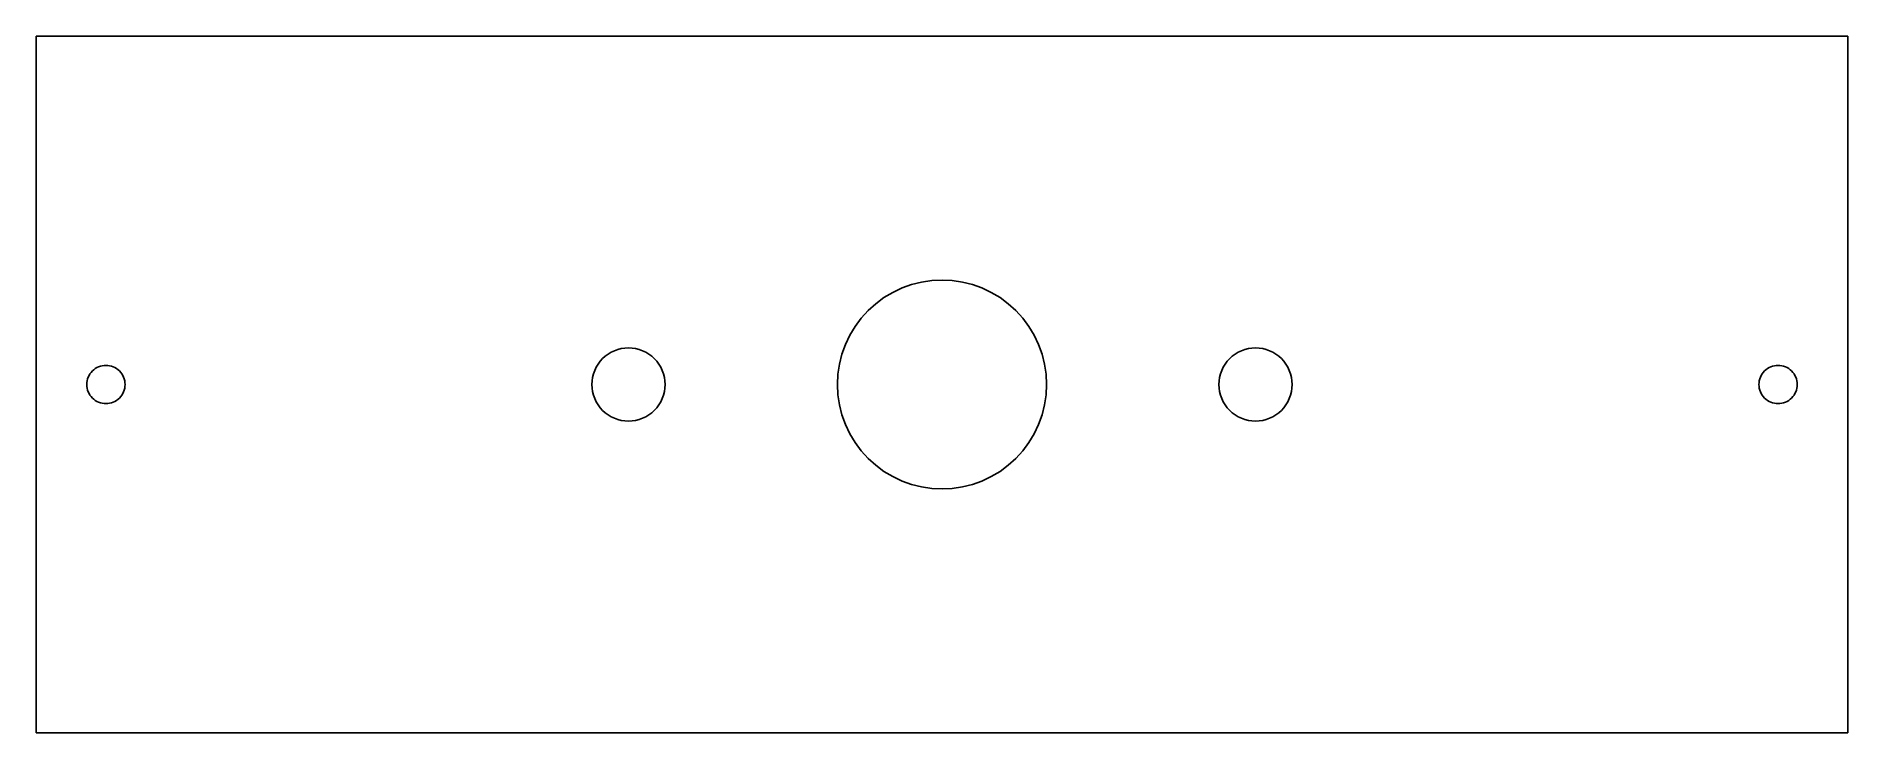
# Model space of a CAD drawing. Header units: metres. Extents: x -130 to 130, y -50 to 50.
import ezdxf

# ---------------------------------------------------------------- set-up
doc = ezdxf.new("R2010")
doc.units = ezdxf.units.M

msp = doc.modelspace()

# ---------------------------------------------------------------- linework, layer by layer
for p, q in [((130, 50), (-130, 50)), ((-130, 50), (-130, -50)), ((130, -50), (130, 50)), ((-8.33354, 12.472), (-7.07094, 13.2288)), ((-7.07094, 13.2288), (-5.74025, 13.8582)), ((-5.74025, 13.8582), (-4.35426, 14.3541)), ((-4.35426, 14.3541), (-2.92635, 14.7118)), ((-2.92635, 14.7118), (-1.47025, 14.9278)), ((-1.47025, 14.9278), (0, 15)), ((0, 15), (1.47025, 14.9278)), ((1.47025, 14.9278), (2.92635, 14.7118)), ((2.92635, 14.7118), (4.35426, 14.3541)), ((4.35426, 14.3541), (5.74025, 13.8582)), ((5.74025, 13.8582), (7.07094, 13.2288)), ((7.07094, 13.2288), (8.33354, 12.472)), ((-11.5952, 9.51588), (-10.6066, 10.6066)), ((-10.6066, 10.6066), (-9.51588, 11.5952)), ((-9.51588, 11.5952), (-8.33354, 12.472)), ((8.33354, 12.472), (9.51588, 11.5952)), ((9.51588, 11.5952), (10.6066, 10.6066)), ((10.6066, 10.6066), (11.5952, 9.51588)), ((-13.2288, 7.07094), (-12.472, 8.33354)), ((-12.472, 8.33354), (-11.5952, 9.51588)), ((11.5952, 9.51588), (12.472, 8.33354)), ((12.472, 8.33354), (13.2288, 7.07094)), ((-46.0242, 5.14911), (-45.5146, 5.22472)), ((-45.5146, 5.22472), (-45, 5.25)), ((-45, 5.25), (-44.4854, 5.22472)), ((-44.4854, 5.22472), (-43.9758, 5.14911)), ((-14.3541, 4.35426), (-13.8582, 5.74025)), ((-13.8582, 5.74025), (-13.2288, 7.07094)), ((13.2288, 7.07094), (13.8582, 5.74025)), ((13.8582, 5.74025), (14.3541, 4.35426)), ((43.9758, 5.14911), (44.4854, 5.22472)), ((44.4854, 5.22472), (45, 5.25)), ((45, 5.25), (45.5146, 5.22472)), ((45.5146, 5.22472), (46.0242, 5.14911)), ((-121.052, 2.54066), (-120.798, 2.63158)), ((-120.798, 2.63158), (-120.536, 2.69716)), ((-120.536, 2.69716), (-120.27, 2.73676)), ((-120.27, 2.73676), (-120, 2.75)), ((-120, 2.75), (-119.73, 2.73676)), ((-119.73, 2.73676), (-119.464, 2.69716)), ((-119.464, 2.69716), (-119.202, 2.63158)), ((-119.202, 2.63158), (-118.948, 2.54066)), ((-49.6301, 2.47482), (-49.3652, 2.91673)), ((-49.3652, 2.91673), (-49.0583, 3.33055)), ((-49.0583, 3.33055), (-48.7123, 3.7123)), ((-48.7123, 3.7123), (-48.3306, 4.0583)), ((-48.3306, 4.0583), (-47.9167, 4.3652)), ((-47.9167, 4.3652), (-47.4748, 4.63008)), ((-47.4748, 4.63008), (-47.0091, 4.85036)), ((-47.0091, 4.85036), (-46.524, 5.02393)), ((-46.524, 5.02393), (-46.0242, 5.14911)), ((-43.9758, 5.14911), (-43.476, 5.02393)), ((-43.476, 5.02393), (-42.9909, 4.85036)), ((-42.9909, 4.85036), (-42.5252, 4.63008)), ((-42.5252, 4.63008), (-42.0833, 4.3652)), ((-42.0833, 4.3652), (-41.6694, 4.0583)), ((-41.6694, 4.0583), (-41.2877, 3.7123)), ((-41.2877, 3.7123), (-40.9417, 3.33055)), ((-40.9417, 3.33055), (-40.6348, 2.91673)), ((-40.6348, 2.91673), (-40.3699, 2.47482)), ((-14.9278, 1.47025), (-14.7118, 2.92635)), ((-14.7118, 2.92635), (-14.3541, 4.35426)), ((14.3541, 4.35426), (14.7118, 2.92635)), ((14.7118, 2.92635), (14.9278, 1.47025)), ((40.3699, 2.47482), (40.6348, 2.91673)), ((40.6348, 2.91673), (40.9417, 3.33055)), ((40.9417, 3.33055), (41.2877, 3.7123)), ((41.2877, 3.7123), (41.6694, 4.0583)), ((41.6694, 4.0583), (42.0833, 4.3652)), ((42.0833, 4.3652), (42.5252, 4.63008)), ((42.5252, 4.63008), (42.9909, 4.85036)), ((42.9909, 4.85036), (43.476, 5.02393)), ((43.476, 5.02393), (43.9758, 5.14911)), ((46.0242, 5.14911), (46.524, 5.02393)), ((46.524, 5.02393), (47.0091, 4.85036)), ((47.0091, 4.85036), (47.4748, 4.63008)), ((47.4748, 4.63008), (47.9167, 4.3652)), ((47.9167, 4.3652), (48.3306, 4.0583)), ((48.3306, 4.0583), (48.7123, 3.7123)), ((48.7123, 3.7123), (49.0583, 3.33055)), ((49.0583, 3.33055), (49.3652, 2.91673)), ((49.3652, 2.91673), (49.6301, 2.47482)), ((118.948, 2.54066), (119.202, 2.63158)), ((119.202, 2.63158), (119.464, 2.69716)), ((119.464, 2.69716), (119.73, 2.73676)), ((119.73, 2.73676), (120, 2.75)), ((120, 2.75), (120.27, 2.73676)), ((120.27, 2.73676), (120.536, 2.69716)), ((120.536, 2.69716), (120.798, 2.63158)), ((120.798, 2.63158), (121.052, 2.54066)), ((-122.75, 0), (-122.737, 0.269547)), ((-122.737, -0.269547), (-122.75, 0)), ((-122.737, 0.269547), (-122.697, 0.536484)), ((-122.697, 0.536484), (-122.632, 0.798279)), ((-122.632, 0.798279), (-122.541, 1.05237)), ((-122.541, 1.05237), (-122.425, 1.29634)), ((-122.425, 1.29634), (-122.287, 1.52782)), ((-122.287, 1.52782), (-122.126, 1.74457)), ((-122.126, 1.74457), (-121.945, 1.94453)), ((-121.945, 1.94453), (-121.745, 2.12578)), ((-121.745, 2.12578), (-121.528, 2.28653)), ((-121.528, 2.28653), (-121.296, 2.42528)), ((-121.296, 2.42528), (-121.052, 2.54066)), ((-118.948, 2.54066), (-118.704, 2.42528)), ((-118.704, 2.42528), (-118.472, 2.28653)), ((-118.472, 2.28653), (-118.255, 2.12578)), ((-118.255, 2.12578), (-118.055, 1.94453)), ((-118.055, 1.94453), (-117.874, 1.74457)), ((-117.874, 1.74457), (-117.713, 1.52782)), ((-117.713, 1.52782), (-117.575, 1.29634)), ((-117.575, 1.29634), (-117.459, 1.05237)), ((-117.459, 1.05237), (-117.368, 0.798279)), ((-117.368, 0.798279), (-117.303, 0.536484)), ((-117.303, 0.536484), (-117.263, 0.269547)), ((-117.263, 0.269547), (-117.25, 0)), ((-117.25, 0), (-117.263, -0.269547)), ((-50.25, 0), (-50.2247, 0.514587)), ((-50.2247, -0.514587), (-50.25, 0)), ((-50.2247, 0.514587), (-50.1491, 1.02422)), ((-50.1491, 1.02422), (-50.0239, 1.52399)), ((-50.0239, 1.52399), (-49.8504, 2.00908)), ((-49.8504, 2.00908), (-49.6301, 2.47482)), ((-40.3699, 2.47482), (-40.1496, 2.00908)), ((-40.1496, 2.00908), (-39.9761, 1.52399)), ((-39.9761, 1.52399), (-39.8509, 1.02422)), ((-39.8509, 1.02422), (-39.7753, 0.514587)), ((-39.7753, 0.514587), (-39.75, 0)), ((-39.75, 0), (-39.7753, -0.514587)), ((-15, 0), (-14.9278, 1.47025)), ((-14.9278, -1.47025), (-15, 0)), ((14.9278, 1.47025), (15, 0)), ((15, 0), (14.9278, -1.47025)), ((39.75, 0), (39.7753, 0.514587)), ((39.7753, -0.514587), (39.75, 0)), ((39.7753, 0.514587), (39.8509, 1.02422)), ((39.8509, 1.02422), (39.9761, 1.52399)), ((39.9761, 1.52399), (40.1496, 2.00908)), ((40.1496, 2.00908), (40.3699, 2.47482)), ((49.6301, 2.47482), (49.8504, 2.00908)), ((49.8504, 2.00908), (50.0239, 1.52399)), ((50.0239, 1.52399), (50.1491, 1.02422)), ((50.1491, 1.02422), (50.2247, 0.514587)), ((50.2247, 0.514587), (50.25, 0)), ((50.25, 0), (50.2247, -0.514587)), ((117.25, 0), (117.263, 0.269547)), ((117.263, -0.269547), (117.25, 0)), ((117.263, 0.269547), (117.303, 0.536484)), ((117.303, 0.536484), (117.368, 0.798279)), ((117.368, 0.798279), (117.459, 1.05237)), ((117.459, 1.05237), (117.575, 1.29634)), ((117.575, 1.29634), (117.713, 1.52782)), ((117.713, 1.52782), (117.874, 1.74457)), ((117.874, 1.74457), (118.055, 1.94453)), ((118.055, 1.94453), (118.255, 2.12578)), ((118.255, 2.12578), (118.472, 2.28653)), ((118.472, 2.28653), (118.704, 2.42528)), ((118.704, 2.42528), (118.948, 2.54066)), ((121.052, 2.54066), (121.296, 2.42528)), ((121.296, 2.42528), (121.528, 2.28653)), ((121.528, 2.28653), (121.745, 2.12578)), ((121.745, 2.12578), (121.945, 1.94453)), ((121.945, 1.94453), (122.126, 1.74457)), ((122.126, 1.74457), (122.287, 1.52782)), ((122.287, 1.52782), (122.425, 1.29634)), ((122.425, 1.29634), (122.541, 1.05237)), ((122.541, 1.05237), (122.632, 0.798279)), ((122.632, 0.798279), (122.697, 0.536484)), ((122.697, 0.536484), (122.737, 0.269547)), ((122.737, 0.269547), (122.75, 0)), ((122.75, 0), (122.737, -0.269547)), ((-122.697, -0.536484), (-122.737, -0.269547)), ((-122.632, -0.798279), (-122.697, -0.536484)), ((-122.541, -1.05237), (-122.632, -0.798279)), ((-122.425, -1.29634), (-122.541, -1.05237)), ((-122.287, -1.52782), (-122.425, -1.29634)), ((-122.126, -1.74457), (-122.287, -1.52782)), ((-121.945, -1.94453), (-122.126, -1.74457)), ((-121.745, -2.12578), (-121.945, -1.94453)), ((-121.528, -2.28653), (-121.745, -2.12578)), ((-121.296, -2.42528), (-121.528, -2.28653)), ((-121.052, -2.54066), (-121.296, -2.42528)), ((-120.798, -2.63158), (-121.052, -2.54066)), ((-118.948, -2.54066), (-119.202, -2.63158)), ((-118.704, -2.42528), (-118.948, -2.54066)), ((-118.472, -2.28653), (-118.704, -2.42528)), ((-118.255, -2.12578), (-118.472, -2.28653)), ((-118.055, -1.94453), (-118.255, -2.12578)), ((-117.874, -1.74457), (-118.055, -1.94453)), ((-117.713, -1.52782), (-117.874, -1.74457)), ((-117.575, -1.29634), (-117.713, -1.52782)), ((-117.459, -1.05237), (-117.575, -1.29634)), ((-117.368, -0.798279), (-117.459, -1.05237)), ((-117.303, -0.536484), (-117.368, -0.798279)), ((-117.263, -0.269547), (-117.303, -0.536484)), ((-50.1491, -1.02422), (-50.2247, -0.514587)), ((-50.0239, -1.52399), (-50.1491, -1.02422)), ((-49.8504, -2.00908), (-50.0239, -1.52399)), ((-49.6301, -2.47482), (-49.8504, -2.00908)), ((-49.3652, -2.91673), (-49.6301, -2.47482)), ((-40.3699, -2.47482), (-40.6348, -2.91673)), ((-40.1496, -2.00908), (-40.3699, -2.47482)), ((-39.9761, -1.52399), (-40.1496, -2.00908)), ((-39.8509, -1.02422), (-39.9761, -1.52399)), ((-39.7753, -0.514587), (-39.8509, -1.02422)), ((-14.7118, -2.92635), (-14.9278, -1.47025)), ((14.9278, -1.47025), (14.7118, -2.92635)), ((39.8509, -1.02422), (39.7753, -0.514587)), ((39.9761, -1.52399), (39.8509, -1.02422)), ((40.1496, -2.00908), (39.9761, -1.52399)), ((40.3699, -2.47482), (40.1496, -2.00908)), ((40.6348, -2.91673), (40.3699, -2.47482)), ((49.6301, -2.47482), (49.3652, -2.91673)), ((49.8504, -2.00908), (49.6301, -2.47482)), ((50.0239, -1.52399), (49.8504, -2.00908)), ((50.1491, -1.02422), (50.0239, -1.52399)), ((50.2247, -0.514587), (50.1491, -1.02422)), ((117.303, -0.536484), (117.263, -0.269547)), ((117.368, -0.798279), (117.303, -0.536484)), ((117.459, -1.05237), (117.368, -0.798279)), ((117.575, -1.29634), (117.459, -1.05237)), ((117.713, -1.52782), (117.575, -1.29634)), ((117.874, -1.74457), (117.713, -1.52782)), ((118.055, -1.94453), (117.874, -1.74457)), ((118.255, -2.12578), (118.055, -1.94453)), ((118.472, -2.28653), (118.255, -2.12578)), ((118.704, -2.42528), (118.472, -2.28653)), ((118.948, -2.54066), (118.704, -2.42528)), ((119.202, -2.63158), (118.948, -2.54066)), ((121.052, -2.54066), (120.798, -2.63158)), ((121.296, -2.42528), (121.052, -2.54066)), ((121.528, -2.28653), (121.296, -2.42528)), ((121.745, -2.12578), (121.528, -2.28653)), ((121.945, -1.94453), (121.745, -2.12578)), ((122.126, -1.74457), (121.945, -1.94453)), ((122.287, -1.52782), (122.126, -1.74457)), ((122.425, -1.29634), (122.287, -1.52782)), ((122.541, -1.05237), (122.425, -1.29634)), ((122.632, -0.798279), (122.541, -1.05237)), ((122.697, -0.536484), (122.632, -0.798279)), ((122.737, -0.269547), (122.697, -0.536484)), ((-120.536, -2.69716), (-120.798, -2.63158)), ((-120.27, -2.73676), (-120.536, -2.69716)), ((-120, -2.75), (-120.27, -2.73676)), ((-119.73, -2.73676), (-120, -2.75)), ((-119.464, -2.69716), (-119.73, -2.73676)), ((-119.202, -2.63158), (-119.464, -2.69716)), ((-49.0583, -3.33055), (-49.3652, -2.91673)), ((-48.7123, -3.7123), (-49.0583, -3.33055)), ((-48.3306, -4.0583), (-48.7123, -3.7123)), ((-47.9167, -4.3652), (-48.3306, -4.0583)), ((-47.4748, -4.63008), (-47.9167, -4.3652)), ((-47.0091, -4.85036), (-47.4748, -4.63008)), ((-46.524, -5.02393), (-47.0091, -4.85036)), ((-46.0242, -5.14911), (-46.524, -5.02393)), ((-45.5146, -5.22472), (-46.0242, -5.14911)), ((-43.9758, -5.14911), (-44.4854, -5.22472)), ((-43.476, -5.02393), (-43.9758, -5.14911)), ((-42.9909, -4.85036), (-43.476, -5.02393)), ((-42.5252, -4.63008), (-42.9909, -4.85036)), ((-42.0833, -4.3652), (-42.5252, -4.63008)), ((-41.6694, -4.0583), (-42.0833, -4.3652)), ((-41.2877, -3.7123), (-41.6694, -4.0583)), ((-40.9417, -3.33055), (-41.2877, -3.7123)), ((-40.6348, -2.91673), (-40.9417, -3.33055)), ((-14.3541, -4.35426), (-14.7118, -2.92635)), ((-13.8582, -5.74025), (-14.3541, -4.35426)), ((14.3541, -4.35426), (13.8582, -5.74025)), ((14.7118, -2.92635), (14.3541, -4.35426)), ((40.9417, -3.33055), (40.6348, -2.91673)), ((41.2877, -3.7123), (40.9417, -3.33055)), ((41.6694, -4.0583), (41.2877, -3.7123)), ((42.0833, -4.3652), (41.6694, -4.0583)), ((42.5252, -4.63008), (42.0833, -4.3652)), ((42.9909, -4.85036), (42.5252, -4.63008)), ((43.476, -5.02393), (42.9909, -4.85036)), ((43.9758, -5.14911), (43.476, -5.02393)), ((44.4854, -5.22472), (43.9758, -5.14911)), ((46.0242, -5.14911), (45.5146, -5.22472)), ((46.524, -5.02393), (46.0242, -5.14911)), ((47.0091, -4.85036), (46.524, -5.02393)), ((47.4748, -4.63008), (47.0091, -4.85036)), ((47.9167, -4.3652), (47.4748, -4.63008)), ((48.3306, -4.0583), (47.9167, -4.3652)), ((48.7123, -3.7123), (48.3306, -4.0583)), ((49.0583, -3.33055), (48.7123, -3.7123)), ((49.3652, -2.91673), (49.0583, -3.33055)), ((119.464, -2.69716), (119.202, -2.63158)), ((119.73, -2.73676), (119.464, -2.69716)), ((120, -2.75), (119.73, -2.73676)), ((120.27, -2.73676), (120, -2.75)), ((120.536, -2.69716), (120.27, -2.73676)), ((120.798, -2.63158), (120.536, -2.69716)), ((-45, -5.25), (-45.5146, -5.22472)), ((-44.4854, -5.22472), (-45, -5.25)), ((-13.2288, -7.07094), (-13.8582, -5.74025)), ((-12.472, -8.33354), (-13.2288, -7.07094)), ((13.2288, -7.07094), (12.472, -8.33354)), ((13.8582, -5.74025), (13.2288, -7.07094)), ((45, -5.25), (44.4854, -5.22472)), ((45.5146, -5.22472), (45, -5.25)), ((-11.5952, -9.51588), (-12.472, -8.33354)), ((-10.6066, -10.6066), (-11.5952, -9.51588)), ((11.5952, -9.51588), (10.6066, -10.6066)), ((12.472, -8.33354), (11.5952, -9.51588)), ((-9.51588, -11.5952), (-10.6066, -10.6066)), ((-8.33354, -12.472), (-9.51588, -11.5952)), ((-7.07094, -13.2288), (-8.33354, -12.472)), ((8.33354, -12.472), (7.07094, -13.2288)), ((9.51588, -11.5952), (8.33354, -12.472)), ((10.6066, -10.6066), (9.51588, -11.5952)), ((-5.74025, -13.8582), (-7.07094, -13.2288)), ((-4.35426, -14.3541), (-5.74025, -13.8582)), ((-2.92635, -14.7118), (-4.35426, -14.3541)), ((-1.47025, -14.9278), (-2.92635, -14.7118)), ((0, -15), (-1.47025, -14.9278)), ((1.47025, -14.9278), (0, -15)), ((2.92635, -14.7118), (1.47025, -14.9278)), ((4.35426, -14.3541), (2.92635, -14.7118)), ((5.74025, -13.8582), (4.35426, -14.3541)), ((7.07094, -13.2288), (5.74025, -13.8582)), ((-130, -50), (130, -50))]:
    msp.add_line(p, q)

doc.saveas('drawing.dxf')
